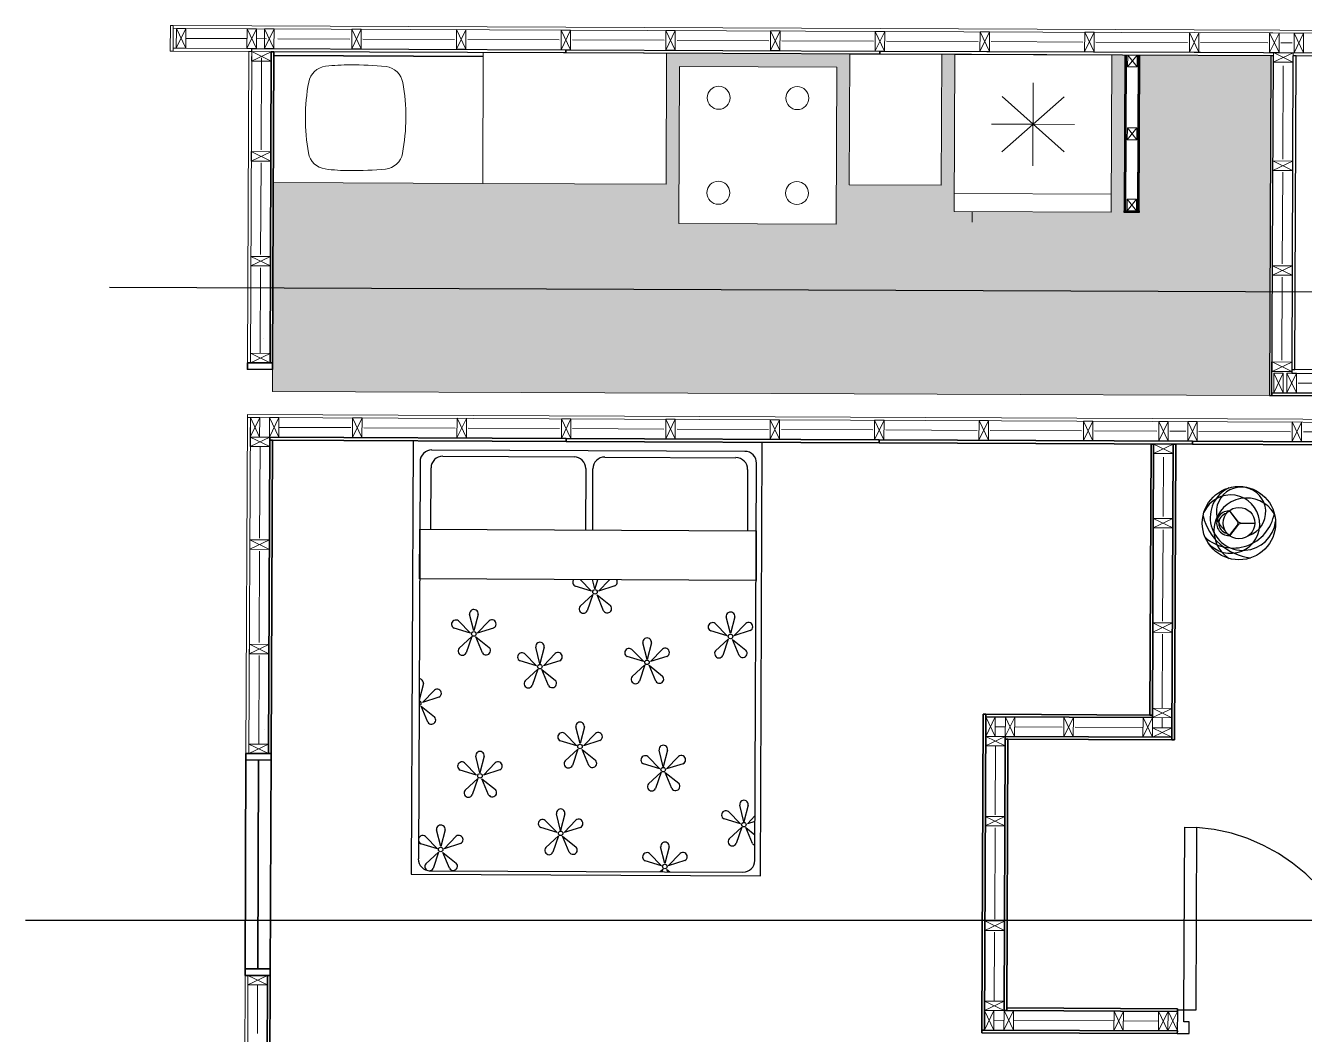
# Model space of a CAD drawing. Header units: inches. Extents: x 6.8 to 58.2, y 43.4 to 73.5.
# Drawn here: x 37.299 to 42.186, y 47.431 to 51.284 of the extents above; entities that cross this region are included whole.
import ezdxf

# ---------------------------------------------------------------- set-up
doc = ezdxf.new("R2010")
doc.units = ezdxf.units.IN
doc.header["$MEASUREMENT"] = 0
doc.linetypes.add('CENTER', pattern=[2, 1.25, -0.25, 0.25, -0.25])
doc.layers.add('_AUX', color=210, linetype='Continuous', lineweight=18, plot=False)
for name, color, linetype, lineweight in [('A-DETL-MBND', 3, 'Continuous', 18), ('A-DETL-MCUT', 4, 'Continuous', 25), ('A-DOOR-FULL', 4, 'Continuous', 25), ('A-ELEV-MBE1', 7, 'Continuous', 35), ('A-FLOR-PATT', 8, 'Continuous', 18), ('A-FURN', 8, 'Continuous', 18), ('A-SECT-MCUT', 7, 'Continuous', 35), ('A-WALL-PATT', 8, 'Continuous', 18), ('A-WALL-STUD', 3, 'Continuous', 18)]:
    doc.layers.add(name, color=color, linetype=linetype, lineweight=lineweight)

msp = doc.modelspace()

# ---------------------------------------------------------------- hatches: boundary and pattern name
at = {"layer": 'A-FLOR-PATT'}
h = msp.add_hatch(dxfattribs=at)
h.set_pattern_fill('DOTS', color=0, scale=0.020005, angle=-90.2345, style=0)
h.set_pattern_definition([(269.765454, (16.76922, 508.948748), (0.031693382, -0.0160091993), [0, -0.0317586514])])
h.paths.add_polyline_path([(42.0521, 49.8718), (42.0574, 51.1692), (41.5573, 51.1712), (41.5548, 50.5705), (41.4978, 50.5708), (41.5002, 51.1715), (39.0486, 51.1815), (39.0466, 50.6814), (38.2464, 50.6846), (38.2431, 49.8874)])
h.paths.add_polyline_path([(39.7986, 51.1284), (39.7962, 50.5283), (40.3963, 50.5258), (40.3988, 51.126)], flags=16)
h.paths.add_polyline_path([(40.798, 50.6748), (40.8001, 51.1743), (40.449, 51.1758), (40.447, 50.6762)], flags=16)
h.paths.add_polyline_path([(41.4478, 50.5715), (41.4502, 51.1717), (40.8501, 51.1741), (40.8476, 50.574)], flags=16)
h.paths.add_polyline_path([(39.7468, 50.6785), (39.7488, 51.1786), (39.0486, 51.1815), (39.0466, 50.6814)], flags=16)

# ---------------------------------------------------------------- linework, layer by layer
at = {"color": 1}
for p, q in [((37.6206, 50.2848), (46.014, 50.2532)), ((37.2994, 47.8675), (46.2187, 47.8675))]:
    msp.add_line(p, q, dxfattribs=at)
for p, q in [((38.7806, 49.6984), (38.7734, 48.0432)), ((40.1144, 49.6926), (38.7806, 49.6984)), ((40.0481, 49.6582), (38.8501, 49.6634)), ((40.1072, 48.0374), (40.1144, 49.6926)), ((38.8069, 49.6188), (38.8003, 48.1014)), ((38.8938, 49.6395), (39.3952, 49.6373)), ((39.5126, 49.6363), (40.0139, 49.6341)), ((40.0859, 48.0958), (40.0925, 49.6131)), ((38.8478, 49.3603), (38.8488, 49.5948)), ((39.4398, 49.5923), (39.4388, 49.3577)), ((39.4665, 49.3576), (39.4675, 49.5917)), ((40.0586, 49.5891), (40.0575, 49.355)), ((41.9335, 49.3873), (41.8994, 49.4318)), ((41.9341, 49.3877), (41.9, 49.4323)), ((38.805, 49.1712), (38.8058, 49.3605)), ((38.8058, 49.3605), (40.0914, 49.3549)), ((41.9335, 49.381), (41.8991, 49.3368)), ((41.9346, 49.3804), (41.9001, 49.336)), ((41.9399, 49.3834), (41.9961, 49.3831)), ((41.94, 49.3842), (41.9961, 49.3839)), ((40.0914, 49.3549), (40.0906, 49.1656)), ((40.0906, 49.1656), (38.805, 49.1712)), ((39.4192, 49.1685), (39.4625, 49.1241)), ((39.4752, 49.1327), (39.4662, 49.1683)), ((39.4844, 49.1682), (39.4752, 49.1327)), ((39.4883, 49.1244), (39.5302, 49.168)), ((39.4625, 49.1241), (39.3997, 49.1433)), ((39.4187, 49.0671), (39.4671, 49.1115)), ((39.4671, 49.1115), (39.446, 49.0493)), ((39.551, 49.1441), (39.4883, 49.1244)), ((39.4831, 49.1102), (39.5343, 49.0692)), ((39.5083, 49.0496), (39.4831, 49.1102)), ((39.0122, 48.9722), (38.9962, 49.0359)), ((39.0288, 49.0357), (39.0122, 48.9722)), ((39.9928, 48.9623), (39.9768, 49.0259)), ((40.0094, 49.0258), (39.9928, 48.9623)), ((38.9996, 48.9636), (38.9368, 48.9828)), ((38.9537, 49.0106), (38.9996, 48.9636)), ((39.0254, 48.9639), (39.0708, 49.0113)), ((39.088, 48.9836), (39.0254, 48.9639)), ((39.9801, 48.9537), (39.9173, 48.9728)), ((39.9343, 49.0007), (39.9801, 48.9537)), ((40.006, 48.954), (40.0514, 49.0014)), ((40.0686, 48.9737), (40.006, 48.954)), ((38.9557, 48.9066), (39.0041, 48.951)), ((39.0041, 48.951), (38.983, 48.8888)), ((39.0201, 48.9497), (39.0714, 48.9087)), ((39.0453, 48.8891), (39.0201, 48.9497)), ((39.6741, 48.8637), (39.658, 48.9273)), ((39.6906, 48.9272), (39.6741, 48.8637)), ((39.9363, 48.8966), (39.9847, 48.941)), ((39.9847, 48.941), (39.9636, 48.8788)), ((40.0007, 48.9398), (40.052, 48.8987)), ((40.0259, 48.8791), (40.0007, 48.9398)), ((39.2062, 48.8857), (39.2521, 48.8387)), ((39.2647, 48.8473), (39.2487, 48.9109)), ((39.2813, 48.9108), (39.2647, 48.8473)), ((39.2779, 48.839), (39.3234, 48.8864)), ((39.6614, 48.8551), (39.5986, 48.8742)), ((39.6156, 48.9021), (39.6614, 48.8551)), ((39.6872, 48.8554), (39.7327, 48.9028)), ((39.7499, 48.8751), (39.6872, 48.8554)), ((39.2521, 48.8387), (39.1893, 48.8578)), ((39.2083, 48.7816), (39.2566, 48.826)), ((39.2566, 48.826), (39.2356, 48.7638)), ((39.2727, 48.8248), (39.3239, 48.7837)), ((39.2979, 48.7641), (39.2727, 48.8248)), ((39.3406, 48.8587), (39.2779, 48.839)), ((39.6176, 48.798), (39.666, 48.8424)), ((39.666, 48.8424), (39.6449, 48.7802)), ((39.682, 48.8412), (39.7332, 48.8001)), ((39.7072, 48.7805), (39.682, 48.8412)), ((38.8194, 48.7711), (38.8028, 48.7076)), ((38.816, 48.6993), (38.8614, 48.7467)), ((38.8107, 48.6851), (38.862, 48.6441)), ((38.8359, 48.6245), (38.8107, 48.6851)), ((38.8786, 48.719), (38.816, 48.6993)), ((39.3595, 48.5805), (39.4054, 48.5335)), ((39.418, 48.5421), (39.402, 48.6057)), ((39.4346, 48.6056), (39.418, 48.5421)), ((39.4312, 48.5338), (39.4766, 48.5812)), ((39.4054, 48.5335), (39.3426, 48.5526)), ((39.4938, 48.5535), (39.4312, 48.5338)), ((39.0356, 48.4301), (39.0195, 48.4938)), ((39.0521, 48.4936), (39.0356, 48.4301)), ((39.3615, 48.4764), (39.4099, 48.5208)), ((39.4099, 48.5208), (39.3888, 48.4586)), ((39.4259, 48.5196), (39.4772, 48.4785)), ((39.4511, 48.4589), (39.4259, 48.5196)), ((39.6774, 48.4924), (39.7233, 48.4454)), ((39.7359, 48.454), (39.7199, 48.5176)), ((39.7525, 48.5175), (39.7359, 48.454)), ((39.7491, 48.4457), (39.7946, 48.4931)), ((39.0229, 48.4215), (38.9601, 48.4407)), ((38.977, 48.4685), (39.0229, 48.4215)), ((39.0487, 48.4218), (39.0942, 48.4692)), ((39.1114, 48.4415), (39.0487, 48.4218)), ((39.7233, 48.4454), (39.6605, 48.4645)), ((39.6794, 48.3883), (39.7278, 48.4327)), ((39.7278, 48.4327), (39.7068, 48.3705)), ((39.7439, 48.4315), (39.7951, 48.3904)), ((39.7691, 48.3708), (39.7439, 48.4315)), ((39.8117, 48.4654), (39.7491, 48.4457)), ((38.9791, 48.3645), (39.0275, 48.4089)), ((39.0275, 48.4089), (39.0064, 48.3467)), ((39.0435, 48.4076), (39.0947, 48.3666)), ((39.0687, 48.347), (39.0435, 48.4076)), ((39.9857, 48.2823), (40.0316, 48.2353)), ((40.0442, 48.2439), (40.0282, 48.3075)), ((40.0608, 48.3074), (40.0442, 48.2439)), ((39.2853, 48.249), (39.3311, 48.202)), ((39.3438, 48.2106), (39.3278, 48.2743)), ((39.3604, 48.2741), (39.3438, 48.2106)), ((39.357, 48.2023), (39.4024, 48.2497)), ((40.0316, 48.2353), (39.9688, 48.2544)), ((40.0574, 48.2356), (40.0866, 48.2661)), ((40.0865, 48.2448), (40.0574, 48.2356)), ((38.8272, 48.1875), (38.8731, 48.1405)), ((38.8272, 48.1875), (38.8731, 48.1405)), ((38.8858, 48.149), (38.8697, 48.2127)), ((38.8858, 48.149), (38.8697, 48.2127)), ((38.9023, 48.2126), (38.8858, 48.149)), ((38.9023, 48.2126), (38.8858, 48.149)), ((38.8989, 48.1408), (38.9444, 48.1881)), ((38.8989, 48.1408), (38.9444, 48.1881)), ((39.3311, 48.202), (39.2683, 48.2212)), ((39.2873, 48.1449), (39.3357, 48.1893)), ((39.3357, 48.1893), (39.3146, 48.1271)), ((39.3517, 48.1881), (39.403, 48.1471)), ((39.3769, 48.1275), (39.3517, 48.1881)), ((39.4196, 48.222), (39.357, 48.2023)), ((39.9877, 48.1782), (40.0361, 48.2226)), ((40.0361, 48.2226), (40.015, 48.1604)), ((40.0521, 48.2214), (40.0863, 48.194)), ((40.0773, 48.1607), (40.0521, 48.2214)), ((38.8731, 48.1405), (38.8103, 48.1596)), ((38.8731, 48.1405), (38.8103, 48.1596)), ((38.9616, 48.1604), (38.8989, 48.1408)), ((38.9616, 48.1604), (38.8989, 48.1408)), ((39.7422, 48.0837), (39.7262, 48.1474)), ((39.7588, 48.1473), (39.7422, 48.0837)), ((38.8293, 48.0834), (38.8777, 48.1278)), ((38.8293, 48.0834), (38.8777, 48.1278)), ((38.8777, 48.1278), (38.8566, 48.0656)), ((38.8777, 48.1278), (38.8566, 48.0656)), ((38.8937, 48.1265), (38.9449, 48.0855)), ((38.9189, 48.0659), (38.8937, 48.1265)), ((38.8937, 48.1265), (38.9449, 48.0855)), ((38.9189, 48.0659), (38.8937, 48.1265)), ((39.7296, 48.0752), (39.6667, 48.0943)), ((39.6837, 48.1221), (39.7296, 48.0752)), ((39.7554, 48.0755), (39.8008, 48.1228)), ((39.818, 48.0951), (39.7554, 48.0755)), ((38.7734, 48.0432), (40.1072, 48.0374)), ((38.8435, 48.0564), (40.0408, 48.0512)), ((39.7233, 48.0526), (39.7341, 48.0625)), ((39.7341, 48.0625), (39.7307, 48.0525)), ((39.7501, 48.0612), (39.7612, 48.0524)), ((39.7538, 48.0524), (39.7501, 48.0612))]:
    msp.add_line(p, q)
for centre, radius in [((41.936, 49.3842), 0.1401), ((41.936, 49.3842), 0.0601), ((41.936, 49.3842), 0.00401), ((39.4752, 49.1215), 0.00865), ((39.0123, 48.961), 0.00865), ((39.9929, 48.951), 0.00865), ((39.2648, 48.8361), 0.00865), ((39.6741, 48.8524), 0.00865), ((39.4181, 48.5308), 0.00865), ((39.0356, 48.4189), 0.00865), ((39.736, 48.4427), 0.00865), ((40.0443, 48.2327), 0.00865), ((39.3439, 48.1994), 0.00865), ((38.8858, 48.1378), 0.00865), ((38.8858, 48.1378), 0.00865), ((39.7423, 48.0725), 0.00865)]:
    msp.add_circle(centre, radius)
for centre, radius, start, end in [((38.8518, 49.6186), 0.0449, 89.749, 179.749), ((40.0481, 49.6138), 0.0444, 359.1554, 89.9948), ((38.8936, 49.5947), 0.0449, 89.749, 179.749), ((39.395, 49.5925), 0.0449, 359.749, 89.749), ((39.5124, 49.5915), 0.0449, 89.749, 179.749), ((40.0137, 49.5893), 0.0449, 359.749, 89.749), ((41.9515, 49.4056), 0.1254, 115.348, 353.0125), ((41.9441, 49.4271), 0.0944, 288.1719, 230.3019), ((41.904, 49.3803), 0.1116, 218.238, 155.6532), ((41.9652, 49.3549), 0.125, 32.1913, 237.7189), ((42.0069, 49.4643), 0.2149, 194.2429, 262.7261), ((41.9138, 49.449), 0.1599, 227.9108, 349.9171), ((41.8974, 49.3836), 0.0469, 89.6778, 272.0253), ((41.8974, 49.3836), 0.0386, 103.2036, 258.4995), ((39.4064, 49.1583), 0.0164, 141.0255, 245.9783), ((39.5442, 49.1591), 0.0164, 294.5101, 32.5525), ((39.4312, 49.0564), 0.0164, 139.6011, 334.2038), ((39.5226, 49.0577), 0.0164, 209.6437, 44.2464), ((38.9434, 48.9978), 0.0164, 51.3756, 245.9783), ((39.0125, 49.0379), 0.0164, 352.4476, 187.0503), ((39.0812, 48.9986), 0.0164, 294.5101, 129.1128), ((39.9931, 49.028), 0.0164, 352.4476, 187.0503), ((39.924, 48.9878), 0.0164, 51.3756, 245.9783), ((40.0618, 48.9886), 0.0164, 294.5101, 129.1128), ((39.265, 48.913), 0.0164, 352.4476, 187.0503), ((39.6744, 48.9294), 0.0164, 352.4476, 187.0503), ((38.9682, 48.8959), 0.0164, 139.6011, 334.2038), ((39.0596, 48.8972), 0.0164, 209.6437, 44.2464), ((39.196, 48.8729), 0.0164, 51.3756, 245.9783), ((39.3337, 48.8736), 0.0164, 294.5101, 129.1128), ((39.6053, 48.8892), 0.0164, 51.3756, 245.9783), ((39.7431, 48.89), 0.0164, 294.5101, 129.1128), ((39.9488, 48.886), 0.0164, 139.6011, 334.2038), ((40.0402, 48.8873), 0.0164, 209.6437, 44.2464), ((38.8031, 48.7733), 0.0164, 352.4476, 89.3092), ((39.2208, 48.771), 0.0164, 139.6011, 334.2038), ((39.3121, 48.7723), 0.0164, 209.6437, 44.2464), ((39.6301, 48.7874), 0.0164, 139.6011, 334.2038), ((39.7215, 48.7887), 0.0164, 209.6437, 44.2464), ((38.8718, 48.734), 0.0164, 294.5101, 129.1128), ((38.8029, 48.6964), 0.00865, 269.749, 89.749), ((38.8502, 48.6326), 0.0164, 209.6437, 44.2464), ((39.4183, 48.6078), 0.0164, 352.4476, 187.0503), ((39.3492, 48.5676), 0.0164, 51.3756, 245.9783), ((39.487, 48.5684), 0.0164, 294.5101, 129.1128), ((39.7362, 48.5197), 0.0164, 352.4476, 187.0503), ((39.0358, 48.4958), 0.0164, 352.4476, 187.0503), ((39.374, 48.4658), 0.0164, 139.6011, 334.2038), ((39.4654, 48.4671), 0.0164, 209.6437, 44.2464), ((39.6672, 48.4796), 0.0164, 51.3756, 245.9783), ((39.8049, 48.4803), 0.0164, 294.5101, 129.1128), ((38.9668, 48.4557), 0.0164, 51.3756, 245.9783), ((39.1045, 48.4565), 0.0164, 294.5101, 129.1128), ((39.692, 48.3777), 0.0164, 139.6011, 334.2038), ((39.7833, 48.379), 0.0164, 209.6437, 44.2464), ((38.9916, 48.3538), 0.0164, 139.6011, 334.2038), ((39.083, 48.3551), 0.0164, 209.6437, 44.2464), ((39.3441, 48.2763), 0.0164, 352.4476, 187.0503), ((39.9755, 48.2695), 0.0164, 51.3756, 245.9783), ((40.0445, 48.3096), 0.0164, 352.4476, 187.0503), ((39.275, 48.2362), 0.0164, 51.3756, 245.9783), ((39.4128, 48.2369), 0.0164, 294.5101, 129.1128), ((38.817, 48.1746), 0.0164, 51.3756, 245.9783), ((38.817, 48.1746), 0.0164, 51.3756, 245.9783), ((38.886, 48.2147), 0.0164, 352.4476, 187.0503), ((38.886, 48.2147), 0.0164, 352.4476, 187.0503), ((38.9548, 48.1754), 0.0164, 294.5101, 129.1128), ((38.9548, 48.1754), 0.0164, 294.5101, 129.1128), ((39.2998, 48.1343), 0.0164, 139.6011, 334.2038), ((39.3912, 48.1356), 0.0164, 209.6437, 44.2464), ((39.7425, 48.1494), 0.0164, 352.4476, 187.0503), ((40.0003, 48.1676), 0.0164, 139.6011, 334.2038), ((40.0916, 48.1689), 0.0164, 209.6437, 250.4646), ((38.8451, 48.1013), 0.0449, 179.749, 269.749), ((38.9332, 48.074), 0.0164, 209.6437, 44.2464), ((38.9332, 48.074), 0.0164, 209.6437, 44.2464), ((39.6734, 48.1093), 0.0164, 51.3756, 245.9783), ((39.8112, 48.1101), 0.0164, 294.5101, 129.1128), ((40.041, 48.096), 0.0449, 269.749, 359.749), ((38.8418, 48.0728), 0.0164, 139.6011, 334.2038), ((38.8418, 48.0728), 0.0164, 139.6011, 334.2038)]:
    msp.add_arc(centre, radius, start, end)
at = {"layer": '_AUX', "color": 0}
for points in [[(42.0521, 49.8718), (42.0574, 51.1692), (41.5573, 51.1712), (41.5548, 50.5705), (41.4978, 50.5708), (41.5002, 51.1715), (39.0486, 51.1815), (39.0466, 50.6814), (38.2464, 50.6846), (38.2431, 49.8874)], [(39.7468, 50.6785), (39.7488, 51.1786), (39.0486, 51.1815), (39.0466, 50.6814)], [(40.798, 50.6748), (40.8001, 51.1743), (40.449, 51.1758), (40.447, 50.6762)], [(41.4478, 50.5715), (41.4502, 51.1717), (40.8501, 51.1741), (40.8476, 50.574)], [(39.7986, 51.1284), (39.7962, 50.5283), (40.3963, 50.5258), (40.3988, 51.126)]]:
    msp.add_lwpolyline(points, close=True, dxfattribs=at)
at = {"layer": 'A-DETL-MBND', "color": 0}
for p, q in [((37.8527, 51.2844), (37.8637, 51.2844)), ((38.1417, 48.5045), (38.1474, 49.7879)), ((38.1474, 49.7879), (38.1583, 49.7878)), ((38.1583, 49.7878), (38.1527, 48.5044)), ((38.1527, 48.5044), (38.1417, 48.5045)), ((38.1347, 45.6223), (38.138, 47.6568)), ((38.138, 47.6568), (38.149, 47.6567)), ((38.149, 47.6567), (38.1457, 45.6223))]:
    msp.add_line(p, q, dxfattribs=at)
for points in [[(37.8637, 51.2844), (37.8633, 51.1864), (37.8523, 51.1864), (37.8527, 51.2844)], [(37.8637, 51.2734), (37.8634, 51.1984), (37.8754, 51.1983), (37.8757, 51.2733)], [(41.7897, 51.2573), (37.8637, 51.2734), (37.8637, 51.2844), (41.7647, 51.2684)], [(41.7647, 51.2684), (45.3657, 51.2537), (45.3657, 51.2427), (41.7647, 51.2574)]]:
    msp.add_lwpolyline(points, dxfattribs=at)
for points in [[(37.8634, 51.1984), (38.1634, 51.1971), (38.1634, 51.1851), (37.8633, 51.1864)], [(38.1585, 49.9968), (38.1475, 49.9969), (38.1524, 51.1852), (38.1634, 51.1851)], [(45.3488, 49.7564), (38.1474, 49.7879), (38.1474, 49.7988), (45.3488, 49.7673)]]:
    msp.add_lwpolyline(points, close=True, dxfattribs=at)
at = {"layer": 'A-DETL-MCUT', "color": 0}
for p, q in [((42.0674, 51.1691), (40.9141, 51.1739)), ((41.7644, 51.1824), (42.9647, 51.1775)), ((42.9647, 51.1655), (42.1424, 51.1688))]:
    msp.add_line(p, q, dxfattribs=at)
for points in [[(38.1634, 51.1851), (38.1634, 51.1851), (38.1634, 51.1971), (39.3637, 51.1922), (39.3637, 51.1802), (38.2384, 51.1848)], [(40.9141, 51.1739), (40.564, 51.1753), (40.5641, 51.1873), (41.7894, 51.1823)], [(41.5003, 51.1715), (41.4978, 50.5768), (41.5038, 50.5768), (41.5063, 51.1714)], [(41.5513, 51.1713), (41.5488, 50.5766), (41.5548, 50.5765), (41.5573, 51.1712)]]:
    msp.add_lwpolyline(points, dxfattribs=at)
for points in [[(39.3637, 51.1922), (40.5641, 51.1873), (40.564, 51.1753), (39.3637, 51.1802)], [(42.0521, 49.8718), (42.0621, 49.8718), (42.0674, 51.1691), (42.0574, 51.1692)], [(42.1375, 49.9707), (42.1495, 49.9707), (42.1544, 51.1688), (42.1424, 51.1688)], [(41.4978, 50.5768), (41.5548, 50.5765), (41.5548, 50.5705), (41.4978, 50.5708)], [(43.4998, 49.9509), (43.4999, 49.9652), (42.1375, 49.9707), (42.1375, 49.9565)]]:
    msp.add_lwpolyline(points, close=True, dxfattribs=at)
at = {"layer": 'A-DOOR-FULL', "color": 0, "linetype": 'CENTER'}
for p, q in [((41.7258, 47.5244), (41.7288, 48.2225)), ((41.7288, 48.2225), (41.7737, 48.2223)), ((41.7737, 48.2223), (41.7706, 47.5242)), ((41.7008, 47.5245), (41.7004, 47.4347)), ((41.7258, 47.5244), (41.7008, 47.5245)), ((41.7256, 47.4795), (41.7258, 47.5244)), ((41.7706, 47.5242), (41.7258, 47.5244)), ((41.7455, 47.4794), (41.7256, 47.4795)), ((41.7453, 47.4345), (41.7455, 47.4794)), ((41.7004, 47.4347), (41.7453, 47.4345))]:
    msp.add_line(p, q, dxfattribs=at)
msp.add_arc((41.7231, 47.5233), 0.7008, 359.8354, 85.8583, dxfattribs=at)
at = {"layer": 'A-ELEV-MBE1', "color": 0}
for p, q in [((40.9145, 51.2714), (40.9145, 51.2714)), ((38.1417, 48.5045), (38.138, 47.6568)), ((38.1416, 48.4795), (38.1417, 48.5045)), ((38.2374, 48.4791), (38.1416, 48.4795)), ((38.1417, 48.5045), (38.2375, 48.504)), ((38.2375, 48.504), (38.2338, 47.6563)), ((38.2375, 48.504), (38.2374, 48.4791)), ((38.138, 47.6568), (38.1381, 47.6817)), ((38.2338, 47.6564), (38.138, 47.6568)), ((38.1381, 47.6817), (38.2339, 47.6813)), ((38.2339, 47.6813), (38.2338, 47.6564))]:
    msp.add_line(p, q, dxfattribs=at)
at = {"layer": 'A-ELEV-MBE1', "color": 0, "linetype": 'Continuous'}
msp.add_line((38.19, 48.4793), (38.1865, 47.682), dxfattribs=at)
at = {"layer": 'A-ELEV-MBE1', "color": 0}
msp.add_lwpolyline([(38.2435, 49.9965), (38.2434, 49.9715), (38.1474, 49.9719), (38.1475, 49.9969)], close=True, dxfattribs=at)
at = {"layer": 'A-FURN', "color": 0}
for p, q in [((38.2464, 50.6847), (38.2484, 51.1848)), ((38.2484, 51.1848), (39.0486, 51.1815)), ((39.0486, 51.1815), (39.0466, 50.6814)), ((40.8501, 51.1741), (40.8476, 50.574)), ((41.4502, 51.1717), (40.8501, 51.1741)), ((41.4478, 50.5715), (41.4502, 51.1717)), ((41.5468, 51.1713), (41.5106, 51.1264)), ((41.5466, 51.1263), (41.5108, 51.1714)), ((41.1497, 51.0663), (41.1484, 50.7488)), ((41.0297, 50.8029), (41.2684, 51.0122)), ((41.2676, 50.8019), (41.0306, 51.0132)), ((41.1491, 50.9075), (40.9903, 50.9082)), ((41.1491, 50.9075), (41.3078, 50.9069)), ((41.5456, 50.8934), (41.5094, 50.8486)), ((41.5455, 50.8484), (41.5096, 50.8936)), ((39.0466, 50.6814), (38.2464, 50.6847)), ((40.8479, 50.6434), (41.4481, 50.641)), ((41.5445, 50.6216), (41.5083, 50.5767)), ((41.5443, 50.5766), (41.5085, 50.6217)), ((40.8476, 50.574), (41.4478, 50.5715)), ((40.9171, 50.5737), (40.9169, 50.5337)), ((40.9682, 48.5692), (40.9682, 48.5692))]:
    msp.add_line(p, q, dxfattribs=at)
at = {"layer": 'A-FURN', "color": 0, "linetype": 'Continuous'}
for p, q in [((38.209, 50.0889), (38.209, 50.0889)), ((38.2131, 48.5962), (38.2131, 48.5962))]:
    msp.add_line(p, q, dxfattribs=at)
at = {"layer": 'A-FURN', "color": 0}
for points in [[(39.0486, 51.1815), (39.0466, 50.6814), (39.7468, 50.6785), (39.7488, 51.1786)], [(40.8001, 51.1743), (40.449, 51.1758), (40.447, 50.6762), (40.798, 50.6748)], [(41.5466, 51.1263), (41.5468, 51.1713), (41.5108, 51.1714), (41.5106, 51.1264)], [(40.3963, 50.5258), (39.7962, 50.5283), (39.7986, 51.1284), (40.3988, 51.126)], [(41.5455, 50.8484), (41.5456, 50.8934), (41.5096, 50.8936), (41.5094, 50.8486)], [(41.5443, 50.5766), (41.5445, 50.6216), (41.5085, 50.6217), (41.5083, 50.5767)]]:
    msp.add_lwpolyline(points, close=True, dxfattribs=at)
for centre in [(39.9482, 51.0087), (40.2482, 51.0074), (39.9467, 50.6459), (40.2468, 50.6447)]:
    msp.add_circle(centre, 0.0438, dxfattribs=at)
for centre, radius, start, end in [((38.455, 51.0545), 0.075, 96.9955, 169.3842), ((38.455, 51.0545), 0.075, 96.9955, 169.3842), ((38.5373, 50.3843), 0.7502, 89.7655, 96.9955), ((38.5373, 50.3843), 0.7502, 89.7655, 96.9955), ((38.534, 49.5722), 1.5623, 84.7571, 89.7668), ((38.534, 49.5722), 1.5623, 84.7571, 89.7668), ((38.667, 51.0536), 0.075, 10.1467, 82.5355), ((38.667, 51.0536), 0.075, 10.1467, 82.5355), ((39.1187, 50.9301), 0.7502, 169.3842, 179.7655), ((39.1187, 50.9301), 0.7502, 169.3842, 179.7655), ((38.0024, 50.9347), 0.7502, 359.7655, 10.1467), ((38.0024, 50.9347), 0.7502, 359.7655, 10.1467), ((39.1187, 50.9301), 0.7502, 179.7655, 190.1467), ((39.1187, 50.9301), 0.7502, 179.7655, 190.1467), ((38.0024, 50.9347), 0.7502, 349.3842, 359.7655), ((38.0024, 50.9347), 0.7502, 349.3842, 359.7655), ((38.454, 50.8112), 0.075, 190.1467, 262.5355), ((38.454, 50.8112), 0.075, 190.1467, 262.5355), ((38.666, 50.8103), 0.075, 276.9955, 349.3842), ((38.666, 50.8103), 0.075, 276.9955, 349.3842), ((38.5417, 51.4806), 0.7502, 262.5355, 269.7655), ((38.5417, 51.4806), 0.7502, 262.5355, 269.7655), ((38.5451, 52.2927), 1.5623, 269.7642, 274.7738), ((38.5451, 52.2927), 1.5623, 269.7642, 274.7738)]:
    msp.add_arc(centre, radius, start, end, dxfattribs=at)
at = {"layer": 'A-SECT-MCUT', "color": 0}
for p, q in [((38.2483, 51.1698), (39.0486, 51.1665)), ((38.2275, 48.5041), (38.2328, 49.7008)), ((38.2328, 49.7128), (39.3647, 49.7078)), ((38.2328, 49.7008), (38.2328, 49.7128)), ((38.2328, 49.7008), (38.2427, 49.7008)), ((39.3647, 49.6959), (38.2328, 49.7008)), ((38.2427, 49.7008), (38.2375, 48.504)), ((39.3647, 49.7078), (40.5615, 49.7026)), ((39.3647, 49.6959), (39.3647, 49.7078)), ((39.3647, 49.7078), (39.3647, 49.6959)), ((40.5614, 49.6906), (40.5615, 49.7026)), ((40.5615, 49.7026), (40.5614, 49.6906)), ((40.5615, 49.7026), (41.7582, 49.6973)), ((40.5614, 49.6906), (39.3647, 49.6959)), ((41.7582, 49.6854), (40.5614, 49.6906)), ((41.5999, 49.6861), (41.5954, 48.6513)), ((41.6099, 49.686), (41.5999, 49.6861)), ((41.6054, 48.6512), (41.6099, 49.686)), ((41.6847, 49.6857), (41.6797, 48.5561)), ((41.6947, 49.6857), (41.6847, 49.6857)), ((41.6897, 48.5561), (41.6947, 49.6857)), ((41.7582, 49.6973), (42.955, 49.6921)), ((41.7582, 49.6854), (41.7582, 49.6973)), ((41.7582, 49.6973), (41.7582, 49.6854)), ((42.9549, 49.6801), (41.7582, 49.6854)), ((40.9586, 48.654), (40.9533, 47.448)), ((40.9685, 48.654), (40.9586, 48.654)), ((40.9633, 47.4479), (40.9685, 48.654)), ((40.9685, 48.654), (40.9685, 48.644)), ((41.6054, 48.6512), (40.9685, 48.654)), ((40.9685, 48.644), (41.6053, 48.6412)), ((41.5954, 48.6513), (41.6054, 48.6512)), ((41.6053, 48.6412), (41.6054, 48.6512)), ((41.0429, 48.5589), (41.0384, 47.5224)), ((41.043, 48.5689), (41.0429, 48.5589)), ((41.0429, 48.5589), (41.6797, 48.5561)), ((41.0529, 48.5589), (41.0429, 48.5589)), ((41.6798, 48.5661), (41.043, 48.5689)), ((41.0484, 47.5223), (41.0529, 48.5589)), ((41.6797, 48.5561), (41.6798, 48.5661)), ((41.6797, 48.5561), (41.6897, 48.5561)), ((38.2375, 48.504), (38.2275, 48.5041)), ((38.2195, 46.6771), (38.2238, 47.6564)), ((38.2238, 47.6564), (38.2338, 47.6563)), ((38.2338, 47.6563), (38.2295, 46.677)), ((41.0384, 47.5224), (41.0484, 47.5223)), ((41.0484, 47.5323), (41.0484, 47.5223)), ((41.7008, 47.5295), (41.0484, 47.5323)), ((41.0484, 47.5223), (41.7008, 47.5195)), ((41.7008, 47.5195), (41.7008, 47.5295)), ((40.9533, 47.448), (40.9532, 47.438)), ((40.9532, 47.438), (41.7004, 47.4347)), ((40.9533, 47.448), (40.9633, 47.4479)), ((41.7005, 47.4447), (40.9533, 47.448)), ((41.7004, 47.4347), (41.7005, 47.4447))]:
    msp.add_line(p, q, dxfattribs=at)
for points in [[(38.2484, 51.1848), (38.2435, 49.9965), (38.2335, 49.9965), (38.2384, 51.1848)], [(42.0621, 49.8818), (42.0621, 49.8718), (43.4995, 49.8659), (43.4995, 49.8759)]]:
    msp.add_lwpolyline(points, close=True, dxfattribs=at)
at = {"layer": 'A-WALL-PATT', "color": 0, "ltscale": 0.1}
for p, q in [((38.1456, 51.2347), (37.9115, 51.2357)), ((38.1816, 51.2346), (38.2206, 51.2344)), ((38.5387, 51.2331), (38.2636, 51.2342)), ((38.9388, 51.2315), (38.5887, 51.2329)), ((39.3389, 51.2298), (38.9888, 51.2313)), ((39.739, 51.2282), (39.3889, 51.2296)), ((40.1391, 51.2266), (39.789, 51.228)), ((40.5392, 51.2249), (40.1891, 51.2264)), ((40.9393, 51.2233), (40.5892, 51.2247)), ((40.9893, 51.2231), (41.3394, 51.2216)), ((41.7395, 51.22), (41.3894, 51.2214)), ((42.0461, 51.2188), (41.7895, 51.2198)), ((42.1395, 51.2184), (42.0962, 51.2185)), ((38.2008, 51.161), (38.1994, 50.8099)), ((42.1048, 51.131), (42.1033, 50.7742)), ((38.1992, 50.7599), (38.1977, 50.4098)), ((42.1031, 50.7242), (42.1017, 50.3741)), ((38.1975, 50.3598), (38.1962, 50.0327)), ((42.1015, 50.3241), (42.1002, 50.0067)), ((42.1623, 49.9189), (42.2744, 49.9185)), ((38.5421, 49.7488), (38.2679, 49.75)), ((38.941, 49.7471), (38.592, 49.7486)), ((39.34, 49.7454), (38.9909, 49.7469)), ((39.7389, 49.7436), (39.3898, 49.7451)), ((40.1378, 49.7419), (39.7887, 49.7434)), ((40.5367, 49.7401), (40.1877, 49.7416)), ((40.9356, 49.7384), (40.5866, 49.7399)), ((41.3345, 49.7366), (40.9855, 49.7381)), ((41.6226, 49.7353), (41.3844, 49.7364)), ((41.6724, 49.7351), (41.7335, 49.7349)), ((42.1323, 49.7331), (41.7832, 49.7346)), ((42.5313, 49.7314), (42.1822, 49.7329)), ((38.1953, 49.6771), (38.1937, 49.327)), ((41.6471, 49.636), (41.6461, 49.409)), ((41.6459, 49.3591), (41.6443, 49.01)), ((38.1935, 49.2771), (38.192, 48.9281)), ((41.6441, 48.9602), (41.6429, 48.6769)), ((38.1917, 48.8782), (38.1903, 48.5402)), ((41.6427, 48.641), (41.6425, 48.6021)), ((41.0431, 48.6063), (41.0042, 48.6065)), ((41.2601, 48.6053), (41.079, 48.6061)), ((41.5693, 48.604), (41.31, 48.6051)), ((41.0054, 48.5332), (41.0043, 48.2705)), ((41.004, 48.2206), (41.0025, 47.8716)), ((41.0023, 47.8217), (41.0011, 47.5584)), ((38.1862, 47.6207), (38.1854, 47.4352)), ((41.0382, 47.485), (40.9993, 47.4852)), ((41.0741, 47.4848), (41.4583, 47.4831)), ((41.4942, 47.483), (41.6288, 47.4824))]:
    msp.add_line(p, q, dxfattribs=at)
at = {"layer": 'A-WALL-STUD', "color": 0}
for p, q in [((37.9117, 51.2732), (37.8754, 51.1983)), ((37.9114, 51.1982), (37.8757, 51.2733)), ((38.1817, 51.2721), (38.1454, 51.1972)), ((38.1814, 51.1971), (38.1457, 51.2722)), ((38.2488, 51.2718), (38.2125, 51.1969)), ((38.2485, 51.1968), (38.2128, 51.272)), ((38.5819, 51.2704), (38.5455, 51.1956)), ((38.5815, 51.1954), (38.5458, 51.2706)), ((38.982, 51.2688), (38.9456, 51.1939)), ((38.9816, 51.1938), (38.9459, 51.269)), ((39.3821, 51.2672), (39.3457, 51.1923)), ((39.3818, 51.1921), (39.3461, 51.2673)), ((39.7822, 51.2655), (39.7459, 51.1907)), ((39.7819, 51.1905), (39.7462, 51.2657)), ((40.1823, 51.2639), (40.146, 51.189)), ((40.182, 51.1889), (40.1463, 51.264)), ((40.5824, 51.2623), (40.5461, 51.1874)), ((40.5821, 51.1872), (40.5464, 51.2624)), ((40.9825, 51.2606), (40.9462, 51.1857)), ((40.9822, 51.1856), (40.9465, 51.2608)), ((41.3826, 51.259), (41.3463, 51.1841)), ((41.3823, 51.184), (41.3466, 51.2591)), ((41.7827, 51.2573), (41.7464, 51.1825)), ((41.7824, 51.1823), (41.7467, 51.2575)), ((42.0893, 51.2561), (42.053, 51.1812)), ((42.089, 51.1811), (42.0533, 51.2562)), ((42.1464, 51.1808), (42.1827, 51.2557)), ((42.1467, 51.2559), (42.1824, 51.1807)), ((38.2384, 51.1848), (38.1632, 51.1491)), ((38.1634, 51.1851), (38.2383, 51.1488)), ((42.1425, 51.1808), (42.0673, 51.1451)), ((42.0675, 51.1812), (42.1423, 51.1448)), ((38.2368, 50.8027), (38.1617, 50.767)), ((38.1618, 50.803), (38.2367, 50.7667)), ((42.1408, 50.767), (42.0656, 50.7313)), ((42.0658, 50.7673), (42.1406, 50.731)), ((38.2352, 50.4026), (38.16, 50.3669)), ((38.1602, 50.4029), (38.2351, 50.3666)), ((42.1391, 50.3669), (42.064, 50.3312)), ((42.0641, 50.3672), (42.139, 50.3309)), ((38.2337, 50.0325), (38.1585, 49.9968)), ((38.1587, 50.0328), (38.2335, 49.9965)), ((42.1376, 49.9995), (42.0625, 49.9638)), ((42.0626, 49.9998), (42.1375, 49.9635)), ((42.1055, 49.9567), (42.0691, 49.8818)), ((42.1051, 49.8816), (42.0694, 49.9568)), ((42.1555, 49.9564), (42.1192, 49.8816)), ((42.1552, 49.8814), (42.1195, 49.9566)), ((38.1583, 49.7878), (38.158, 49.713)), ((38.1942, 49.7877), (38.158, 49.713)), ((38.1939, 49.7129), (38.1583, 49.7878)), ((38.1942, 49.7877), (38.1583, 49.7878)), ((38.1939, 49.7129), (38.1942, 49.7877)), ((38.2313, 49.7875), (38.2309, 49.7127)), ((38.2672, 49.7874), (38.2309, 49.7127)), ((38.2668, 49.7126), (38.2313, 49.7875)), ((38.2672, 49.7874), (38.2313, 49.7875)), ((38.2668, 49.7126), (38.2672, 49.7874)), ((38.5493, 49.7862), (38.5489, 49.7114)), ((38.5852, 49.7861), (38.5489, 49.7114)), ((38.5848, 49.7113), (38.5493, 49.7862)), ((38.5852, 49.7861), (38.5493, 49.7862)), ((38.5848, 49.7113), (38.5852, 49.7861)), ((38.9482, 49.7845), (38.9479, 49.7097)), ((38.9841, 49.7843), (38.9479, 49.7097)), ((38.9838, 49.7095), (38.9482, 49.7845)), ((38.9841, 49.7843), (38.9482, 49.7845)), ((38.9838, 49.7095), (38.9841, 49.7843)), ((39.3471, 49.7827), (39.3468, 49.7079)), ((39.383, 49.7826), (39.3468, 49.7079)), ((39.3827, 49.7078), (39.3471, 49.7827)), ((39.383, 49.7826), (39.3471, 49.7827)), ((39.3827, 49.7078), (39.383, 49.7826)), ((39.746, 49.781), (39.7457, 49.7062)), ((39.7819, 49.7808), (39.7457, 49.7062)), ((39.7816, 49.706), (39.746, 49.781)), ((39.7819, 49.7808), (39.746, 49.781)), ((39.7816, 49.706), (39.7819, 49.7808)), ((40.1449, 49.7792), (40.1446, 49.7044)), ((40.1808, 49.7791), (40.1446, 49.7044)), ((40.1805, 49.7043), (40.1449, 49.7792)), ((40.1808, 49.7791), (40.1449, 49.7792)), ((40.1805, 49.7043), (40.1808, 49.7791)), ((40.5439, 49.7775), (40.5435, 49.7027)), ((40.5798, 49.7773), (40.5435, 49.7027)), ((40.5794, 49.7025), (40.5439, 49.7775)), ((40.5798, 49.7773), (40.5439, 49.7775)), ((40.5794, 49.7025), (40.5798, 49.7773)), ((40.9428, 49.7757), (40.9424, 49.7009)), ((40.9787, 49.7756), (40.9424, 49.7009)), ((40.9783, 49.7008), (40.9428, 49.7757)), ((40.9787, 49.7756), (40.9428, 49.7757)), ((40.9783, 49.7008), (40.9787, 49.7756)), ((41.3417, 49.774), (41.3414, 49.6992)), ((41.3776, 49.7738), (41.3414, 49.6992)), ((41.3773, 49.699), (41.3417, 49.774)), ((41.3776, 49.7738), (41.3417, 49.774)), ((41.3773, 49.699), (41.3776, 49.7738)), ((41.6297, 49.7727), (41.6294, 49.6979)), ((41.6656, 49.7726), (41.6294, 49.6979)), ((41.6653, 49.6978), (41.6297, 49.7727)), ((41.6656, 49.7726), (41.6297, 49.7727)), ((41.6653, 49.6978), (41.6656, 49.7726)), ((41.7406, 49.7722), (41.7403, 49.6974)), ((41.7765, 49.7721), (41.7403, 49.6974)), ((41.7762, 49.6973), (41.7406, 49.7722)), ((41.7765, 49.7721), (41.7406, 49.7722)), ((41.7762, 49.6973), (41.7765, 49.7721)), ((42.1391, 49.6957), (42.1394, 49.7705)), ((42.1391, 49.6957), (42.1753, 49.7703)), ((42.1394, 49.7705), (42.175, 49.6955)), ((42.1394, 49.7705), (42.1753, 49.7703)), ((42.1753, 49.7703), (42.175, 49.6955)), ((38.1579, 49.6771), (38.158, 49.713)), ((38.2328, 49.7127), (38.1579, 49.6771)), ((38.158, 49.713), (38.2326, 49.6768)), ((38.158, 49.713), (38.2328, 49.7127)), ((38.158, 49.713), (38.1939, 49.7129)), ((38.2309, 49.7127), (38.2668, 49.7126)), ((38.2328, 49.7127), (38.2326, 49.6768)), ((38.5489, 49.7114), (38.5848, 49.7113)), ((38.9479, 49.7097), (38.9838, 49.7095)), ((39.3468, 49.7079), (39.3827, 49.7078)), ((39.7457, 49.7062), (39.7816, 49.706)), ((40.1446, 49.7044), (40.1805, 49.7043)), ((40.5435, 49.7027), (40.5794, 49.7025)), ((40.9424, 49.7009), (40.9783, 49.7008)), ((41.3414, 49.6992), (41.3773, 49.699)), ((41.6294, 49.6979), (41.6653, 49.6978)), ((41.7403, 49.6974), (41.7762, 49.6973)), ((38.2326, 49.6768), (38.1579, 49.6771)), ((41.6097, 49.6501), (41.6099, 49.686)), ((41.6847, 49.6857), (41.6097, 49.6501)), ((41.6845, 49.6498), (41.6097, 49.6501)), ((41.6099, 49.686), (41.6845, 49.6498)), ((41.6099, 49.686), (41.6847, 49.6857)), ((41.6847, 49.6857), (41.6845, 49.6498)), ((42.175, 49.6955), (42.1391, 49.6957)), ((41.6085, 49.3662), (41.6087, 49.4021)), ((41.6834, 49.4018), (41.6085, 49.3662)), ((41.6833, 49.3659), (41.6085, 49.3662)), ((41.6087, 49.4021), (41.6833, 49.3659)), ((41.6087, 49.4021), (41.6834, 49.4018)), ((41.6834, 49.4018), (41.6833, 49.3659)), ((38.1561, 49.2843), (38.1563, 49.3202)), ((38.2311, 49.3199), (38.1561, 49.2843)), ((38.1563, 49.3202), (38.2309, 49.284)), ((38.1563, 49.3202), (38.2311, 49.3199)), ((38.2311, 49.3199), (38.2309, 49.284)), ((38.2309, 49.284), (38.1561, 49.2843)), ((41.6067, 48.9673), (41.6069, 49.0032)), ((41.6817, 49.0029), (41.6067, 48.9673)), ((41.6815, 48.967), (41.6067, 48.9673)), ((41.6069, 49.0032), (41.6815, 48.967)), ((41.6069, 49.0032), (41.6817, 49.0029)), ((41.6817, 49.0029), (41.6815, 48.967)), ((38.1544, 48.8854), (38.1545, 48.9213)), ((38.2293, 48.921), (38.1544, 48.8854)), ((38.1545, 48.9213), (38.2292, 48.885)), ((38.1545, 48.9213), (38.2293, 48.921)), ((38.2293, 48.921), (38.2292, 48.885)), ((38.2292, 48.885), (38.1544, 48.8854)), ((41.6053, 48.6412), (41.6055, 48.6771)), ((41.6803, 48.6768), (41.6053, 48.6412)), ((41.6055, 48.6771), (41.6801, 48.6409)), ((41.6055, 48.6771), (41.6803, 48.6768)), ((41.6803, 48.6768), (41.6801, 48.6409)), ((40.9682, 48.5692), (40.9685, 48.644)), ((40.9682, 48.5692), (41.0044, 48.6439)), ((40.9685, 48.644), (41.0041, 48.5691)), ((40.9685, 48.644), (41.0044, 48.6439)), ((41.0044, 48.6439), (41.0041, 48.5691)), ((41.043, 48.5689), (41.0433, 48.6437)), ((41.043, 48.5689), (41.0792, 48.6435)), ((41.0433, 48.6437), (41.0789, 48.5687)), ((41.0433, 48.6437), (41.0792, 48.6435)), ((41.0792, 48.6435), (41.0789, 48.5687)), ((41.2669, 48.5679), (41.2672, 48.6427)), ((41.2669, 48.5679), (41.3032, 48.6426)), ((41.2672, 48.6427), (41.3028, 48.5678)), ((41.2672, 48.6427), (41.3032, 48.6426)), ((41.3032, 48.6426), (41.3028, 48.5678)), ((41.5691, 48.5666), (41.5694, 48.6414)), ((41.5691, 48.5666), (41.6053, 48.6412)), ((41.5694, 48.6414), (41.605, 48.5664)), ((41.5694, 48.6414), (41.6053, 48.6412)), ((41.6053, 48.6412), (41.605, 48.5664)), ((41.6801, 48.6409), (41.6053, 48.6412)), ((41.605, 48.5664), (41.6051, 48.6023)), ((41.6799, 48.602), (41.605, 48.5664)), ((41.6051, 48.6023), (41.6798, 48.5661)), ((41.6051, 48.6023), (41.6799, 48.602)), ((41.6799, 48.602), (41.6798, 48.5661)), ((38.1527, 48.5044), (38.1529, 48.5403)), ((38.2277, 48.54), (38.1527, 48.5044)), ((38.1529, 48.5403), (38.2275, 48.5041)), ((38.1529, 48.5403), (38.2277, 48.54)), ((38.2277, 48.54), (38.2275, 48.5041)), ((40.968, 48.5333), (40.9682, 48.5692)), ((41.043, 48.5689), (40.968, 48.5333)), ((41.0428, 48.533), (40.968, 48.5333)), ((40.9682, 48.5692), (41.0428, 48.533)), ((40.9682, 48.5692), (41.043, 48.5689)), ((41.0041, 48.5691), (40.9682, 48.5692)), ((41.043, 48.5689), (41.0428, 48.533)), ((41.0789, 48.5687), (41.043, 48.5689)), ((41.3028, 48.5678), (41.2669, 48.5679)), ((41.605, 48.5664), (41.5691, 48.5666)), ((41.6798, 48.5661), (41.605, 48.5664)), ((38.2275, 48.5041), (38.1527, 48.5044)), ((40.9667, 48.2278), (40.9668, 48.2637)), ((41.0416, 48.2634), (40.9667, 48.2278)), ((40.9668, 48.2637), (41.0415, 48.2275)), ((40.9668, 48.2637), (41.0416, 48.2634)), ((41.0416, 48.2634), (41.0415, 48.2275)), ((41.0415, 48.2275), (40.9667, 48.2278)), ((40.9649, 47.8289), (40.9651, 47.8648)), ((41.0399, 47.8645), (40.9649, 47.8289)), ((40.9651, 47.8648), (41.0397, 47.8286)), ((40.9651, 47.8648), (41.0399, 47.8645)), ((41.0399, 47.8645), (41.0397, 47.8286)), ((41.0397, 47.8286), (40.9649, 47.8289)), ((38.1488, 47.6208), (38.149, 47.6567)), ((38.2238, 47.6564), (38.1488, 47.6208)), ((38.149, 47.6567), (38.2236, 47.6205)), ((38.149, 47.6567), (38.2238, 47.6564)), ((38.2238, 47.6564), (38.2236, 47.6205)), ((38.2236, 47.6205), (38.1488, 47.6208)), ((40.9636, 47.5227), (40.9637, 47.5586)), ((41.0385, 47.5583), (40.9636, 47.5227)), ((40.9637, 47.5586), (41.0384, 47.5224)), ((40.9637, 47.5586), (41.0385, 47.5583)), ((41.0385, 47.5583), (41.0384, 47.5224)), ((40.9633, 47.4479), (40.9636, 47.5227)), ((40.9633, 47.4479), (40.9995, 47.5226)), ((40.9636, 47.5227), (40.9992, 47.4478)), ((41.0384, 47.5224), (40.9636, 47.5227)), ((40.9636, 47.5227), (40.9995, 47.5226)), ((40.9995, 47.5226), (40.9992, 47.4478)), ((41.038, 47.4476), (41.0384, 47.5224)), ((41.038, 47.4476), (41.0743, 47.5222)), ((41.0384, 47.5224), (41.074, 47.4474)), ((41.0384, 47.5224), (41.0743, 47.5222)), ((41.0743, 47.5222), (41.074, 47.4474)), ((41.4581, 47.4457), (41.4585, 47.5205)), ((41.4944, 47.5204), (41.4581, 47.4457)), ((41.494, 47.4456), (41.4585, 47.5205)), ((41.4585, 47.5205), (41.4944, 47.5204)), ((41.4944, 47.5204), (41.494, 47.4456)), ((41.6287, 47.445), (41.629, 47.5198)), ((41.6649, 47.5196), (41.6287, 47.445)), ((41.6646, 47.4448), (41.629, 47.5198)), ((41.629, 47.5198), (41.6649, 47.5196)), ((41.6649, 47.5196), (41.6646, 47.4448)), ((41.6649, 47.5196), (41.6646, 47.4448)), ((41.7008, 47.5195), (41.6646, 47.4448)), ((41.7005, 47.4447), (41.6649, 47.5196)), ((41.7008, 47.5195), (41.6649, 47.5196)), ((41.7005, 47.4447), (41.7008, 47.5195)), ((40.9992, 47.4478), (40.9633, 47.4479)), ((41.074, 47.4474), (41.038, 47.4476)), ((41.494, 47.4456), (41.4581, 47.4457)), ((41.6646, 47.4448), (41.6287, 47.445)), ((41.6646, 47.4448), (41.7005, 47.4447))]:
    msp.add_line(p, q, dxfattribs=at)
for points in [[(37.9114, 51.1982), (37.9117, 51.2732), (37.8757, 51.2733), (37.8754, 51.1983)], [(38.1814, 51.1971), (38.1817, 51.2721), (38.1457, 51.2722), (38.1454, 51.1972)], [(38.2485, 51.1968), (38.2488, 51.2718), (38.2128, 51.272), (38.2125, 51.1969)], [(38.5815, 51.1954), (38.5819, 51.2704), (38.5458, 51.2706), (38.5455, 51.1956)], [(38.9816, 51.1938), (38.982, 51.2688), (38.9459, 51.269), (38.9456, 51.1939)], [(39.3818, 51.1921), (39.3821, 51.2672), (39.3461, 51.2673), (39.3457, 51.1923)], [(39.7819, 51.1905), (39.7822, 51.2655), (39.7462, 51.2657), (39.7459, 51.1907)], [(40.182, 51.1889), (40.1823, 51.2639), (40.1463, 51.264), (40.146, 51.189)], [(40.5821, 51.1872), (40.5824, 51.2623), (40.5464, 51.2624), (40.5461, 51.1874)], [(40.9822, 51.1856), (40.9825, 51.2606), (40.9465, 51.2608), (40.9462, 51.1857)], [(41.3823, 51.184), (41.3826, 51.259), (41.3466, 51.2591), (41.3463, 51.1841)], [(41.7824, 51.1823), (41.7827, 51.2573), (41.7467, 51.2575), (41.7464, 51.1825)], [(42.089, 51.1811), (42.0893, 51.2561), (42.0533, 51.2562), (42.053, 51.1812)], [(42.1464, 51.1808), (42.1467, 51.2559), (42.1827, 51.2557), (42.1824, 51.1807)], [(38.1634, 51.1851), (38.2384, 51.1848), (38.2383, 51.1488), (38.1632, 51.1491)], [(42.0675, 51.1812), (42.1425, 51.1808), (42.1423, 51.1448), (42.0673, 51.1451)], [(38.1618, 50.803), (38.2368, 50.8027), (38.2367, 50.7667), (38.1617, 50.767)], [(42.0658, 50.7673), (42.1408, 50.767), (42.1406, 50.731), (42.0656, 50.7313)], [(38.1602, 50.4029), (38.2352, 50.4026), (38.2351, 50.3666), (38.16, 50.3669)], [(42.0641, 50.3672), (42.1391, 50.3669), (42.139, 50.3309), (42.064, 50.3312)], [(38.1587, 50.0328), (38.2337, 50.0325), (38.2335, 49.9965), (38.1585, 49.9968)], [(42.0626, 49.9998), (42.1376, 49.9995), (42.1375, 49.9635), (42.0625, 49.9638)], [(42.1055, 49.9567), (42.1051, 49.8816), (42.0691, 49.8818), (42.0694, 49.9568)], [(42.1555, 49.9564), (42.1552, 49.8814), (42.1192, 49.8816), (42.1195, 49.9566)]]:
    msp.add_lwpolyline(points, close=True, dxfattribs=at)

doc.saveas('drawing.dxf')
